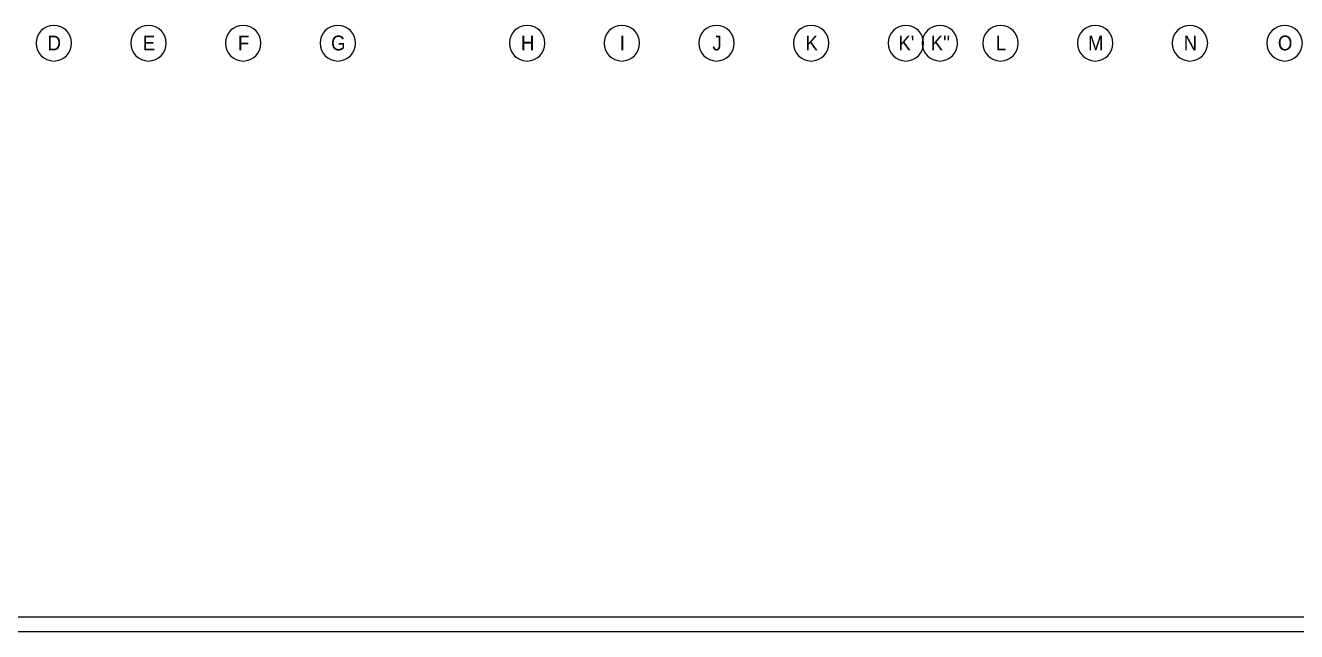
# Model space of a CAD drawing. Extents: x 460786 to 545292, y 30998 to 41694.
# Drawn here: x 529580 to 531729, y 37194 to 38217 of the extents above; entities that cross this region are included whole.
import ezdxf
from ezdxf.enums import TextEntityAlignment as Align

# ---------------------------------------------------------------- set-up
doc = ezdxf.new("R2010")
doc.units = 0
doc.header["$LTSCALE"] = 50
doc.header["$MEASUREMENT"] = 0
doc.layers.get('0').update_dxf_attribs({"linetype": 'CONTINUOUS'})
doc.layers.add('A-Aks Balonu', color=2, linetype='CONTINUOUS')
doc.layers.add('A-Lejant', color=23, linetype='CONTINUOUS')
doc.styles.get("Standard").update_dxf_attribs({"font": 'arial.ttf', "width": 0.9})

# ---------------------------------------------------------------- blocks, each defined once
blk = doc.blocks.new('aks')
blk.add_circle((-0.8, 38.6), 60)
at = {"width": 0.9}
blk.add_attdef('AKSNO', text='', height=50, dxfattribs=at).set_placement((-0.8, 38.6), align=Align.MIDDLE_CENTER)

msp = doc.modelspace()

# ---------------------------------------------------------------- linework, layer by layer
at = {"layer": 'A-Lejant'}
msp.add_lwpolyline([(460786.15, 41693.81), (460786.15, 37193.81), (545291.84, 37193.81), (545291.84, 41693.81), (460786.15, 41693.81)], dxfattribs=at)
msp.add_lwpolyline([(460811.15, 41668.81), (460811.15, 37218.81), (545266.84, 37218.81), (545266.84, 41668.81)], close=True, dxfattribs=at)

# ---------------------------------------------------------------- block references
at = {"layer": 'A-Aks Balonu'}
ref = msp.add_blockref('aks', (529628, 38167.65), dxfattribs=dict(at, xscale=-0.5, yscale=0.5, zscale=0.5, rotation=359.9999999999999))
ref.add_attrib('AKSNO', 'D', dxfattribs={"layer": '0', "height": 25, "width": 0.9}).set_placement((529629.22, 38187.39), align=Align.MIDDLE_CENTER)
ref = msp.add_blockref('aks', (529788, 38167.65), dxfattribs=dict(at, xscale=-0.5, yscale=0.5, zscale=0.5, rotation=359.9999999999999))
ref.add_attrib('AKSNO', 'E', dxfattribs={"layer": '0', "height": 25, "width": 0.9}).set_placement((529789.22, 38187.39), align=Align.MIDDLE_CENTER)
ref = msp.add_blockref('aks', (529948, 38167.65), dxfattribs=dict(at, xscale=-0.5, yscale=0.5, zscale=0.5, rotation=359.9999999999999))
ref.add_attrib('AKSNO', 'F', dxfattribs={"layer": '0', "height": 25, "width": 0.9}).set_placement((529949.22, 38187.39), align=Align.MIDDLE_CENTER)
ref = msp.add_blockref('aks', (530108, 38167.65), dxfattribs=dict(at, xscale=-0.5, yscale=0.5, zscale=0.5, rotation=359.9999999999999))
ref.add_attrib('AKSNO', 'G', dxfattribs={"layer": '0', "height": 25, "width": 0.9}).set_placement((530109.22, 38187.39), align=Align.MIDDLE_CENTER)
ref = msp.add_blockref('aks', (530428, 38167.65), dxfattribs=dict(at, xscale=-0.5, yscale=0.5, zscale=0.5, rotation=359.9999999999999))
ref.add_attrib('AKSNO', 'H', dxfattribs={"layer": '0', "height": 25, "width": 0.9}).set_placement((530429.22, 38187.39), align=Align.MIDDLE_CENTER)
ref = msp.add_blockref('aks', (530588, 38167.65), dxfattribs=dict(at, xscale=-0.5, yscale=0.5, zscale=0.5, rotation=359.9999999999999))
ref.add_attrib('AKSNO', 'I', dxfattribs={"layer": '0', "height": 25, "width": 0.9}).set_placement((530589.22, 38187.39), align=Align.MIDDLE_CENTER)
ref = msp.add_blockref('aks', (530748, 38167.65), dxfattribs=dict(at, xscale=-0.5, yscale=0.5, zscale=0.5, rotation=359.9999999999999))
ref.add_attrib('AKSNO', 'J', dxfattribs={"layer": '0', "height": 25, "width": 0.9}).set_placement((530749.22, 38187.39), align=Align.MIDDLE_CENTER)
ref = msp.add_blockref('aks', (530908, 38167.65), dxfattribs=dict(at, xscale=-0.5, yscale=0.5, zscale=0.5, rotation=359.9999999999999))
ref.add_attrib('AKSNO', 'K', dxfattribs={"layer": '0', "height": 25, "width": 0.9}).set_placement((530909.22, 38187.39), align=Align.MIDDLE_CENTER)
ref = msp.add_blockref('aks', (531068, 38167.65), dxfattribs=dict(at, xscale=-0.5, yscale=0.5, zscale=0.5, rotation=359.9999999999999))
ref.add_attrib('AKSNO', "K'", dxfattribs={"layer": '0', "height": 25, "width": 0.9}).set_placement((531069.22, 38187.39), align=Align.MIDDLE_CENTER)
ref = msp.add_blockref('aks', (531125.5, 38167.65), dxfattribs=dict(at, xscale=-0.5, yscale=0.5, zscale=0.5, rotation=359.9999999999999))
ref.add_attrib('AKSNO', "K''", dxfattribs={"layer": '0', "height": 25, "width": 0.9}).set_placement((531126.72, 38187.39), align=Align.MIDDLE_CENTER)
ref = msp.add_blockref('aks', (531228, 38167.65), dxfattribs=dict(at, xscale=-0.5, yscale=0.5, zscale=0.5, rotation=359.9999999999999))
ref.add_attrib('AKSNO', 'L', dxfattribs={"layer": '0', "height": 25, "width": 0.9}).set_placement((531229.22, 38187.39), align=Align.MIDDLE_CENTER)
ref = msp.add_blockref('aks', (531388, 38167.65), dxfattribs=dict(at, xscale=-0.5, yscale=0.5, zscale=0.5, rotation=359.9999999999999))
ref.add_attrib('AKSNO', 'M', dxfattribs={"layer": '0', "height": 25, "width": 0.9}).set_placement((531389.22, 38187.39), align=Align.MIDDLE_CENTER)
ref = msp.add_blockref('aks', (531548, 38167.65), dxfattribs=dict(at, xscale=-0.5, yscale=0.5, zscale=0.5, rotation=359.9999999999999))
ref.add_attrib('AKSNO', 'N', dxfattribs={"layer": '0', "height": 25, "width": 0.9}).set_placement((531549.22, 38187.39), align=Align.MIDDLE_CENTER)
ref = msp.add_blockref('aks', (531708, 38167.65), dxfattribs=dict(at, xscale=-0.5, yscale=0.5, zscale=0.5, rotation=359.9999999999999))
ref.add_attrib('AKSNO', 'O', dxfattribs={"layer": '0', "height": 25, "width": 0.9}).set_placement((531709.22, 38187.39), align=Align.MIDDLE_CENTER)

doc.saveas('drawing.dxf')
